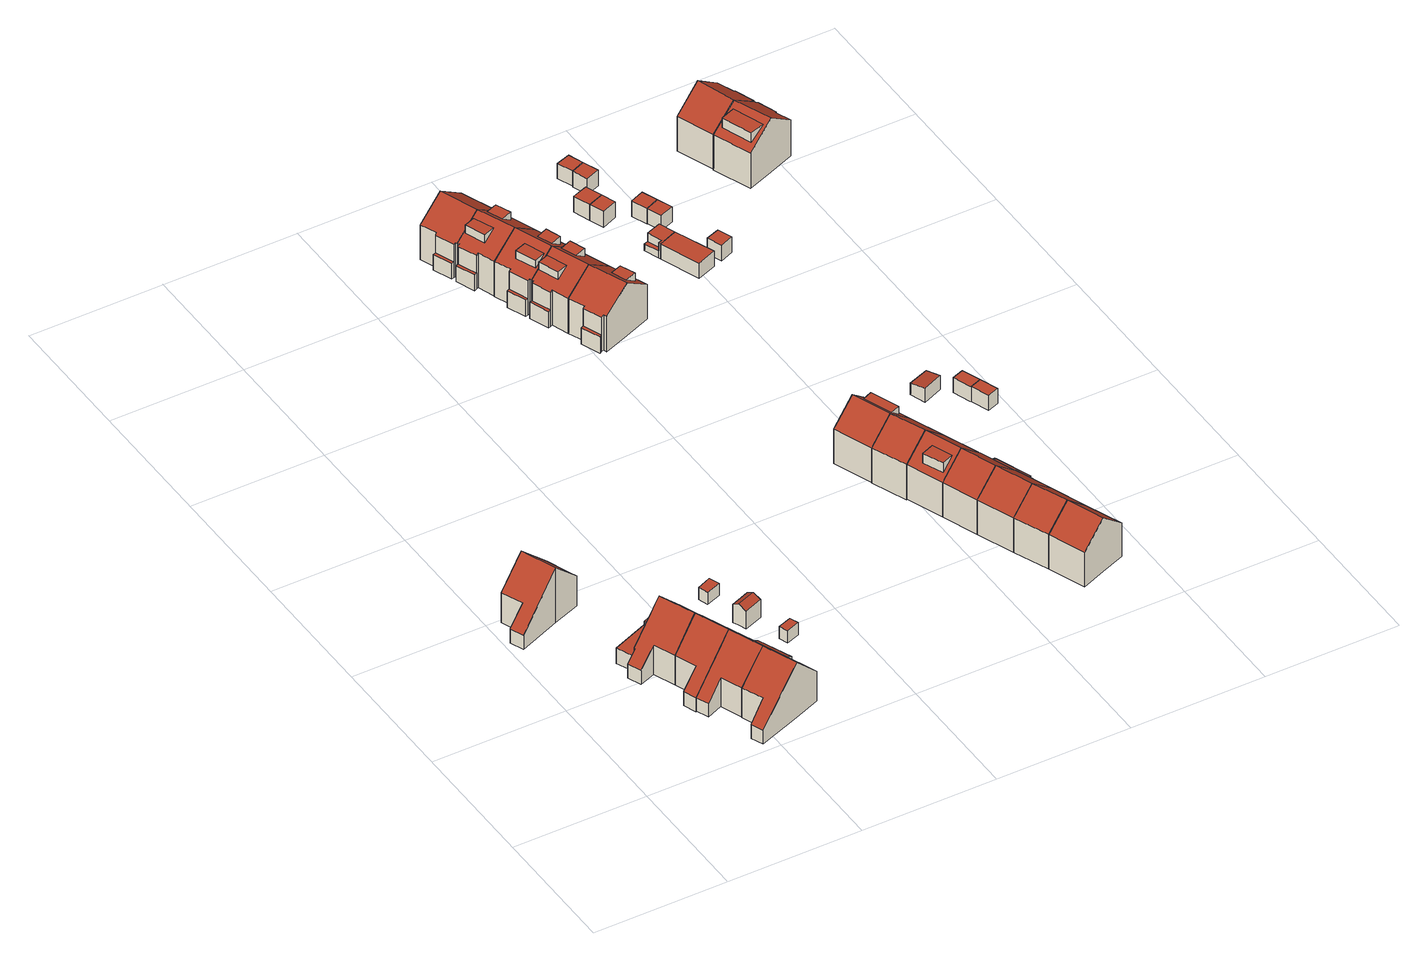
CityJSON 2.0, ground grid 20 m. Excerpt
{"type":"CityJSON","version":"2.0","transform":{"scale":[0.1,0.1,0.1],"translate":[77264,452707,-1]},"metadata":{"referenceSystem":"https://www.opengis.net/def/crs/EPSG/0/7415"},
"CityObjects":{
"building1":{"type":"Building","attributes":{"Volume":369.1,"Dakoppervlakte":82.24,"Muuroppervlakte":192.11,"Vloeroppervlakte":58.83,"hoogte_Z_max_in_m_NAP":9.72,"GEB_DOEL":"woonfunctie","dateOfConstruction":"1988-01-01","measuredHeight":8.99},"geometry":[{"type":"Solid","lod":"2","boundaries":[[[[0,1,2,3,4,5,6,7,8,9,10,11]],[[12,13,14,15,16,17]],[[18,17,16,19,20,21]],[[22,23,24,25]],[[16,4,3,19]],[[19,3,2,20]],[[18,24,10,9,8,12,17]],[[7,13,12,8]],[[7,6,14,13]],[[14,6,5,15]],[[16,15,5,4]],[[22,0,11,23]],[[11,10,24,23]],[[1,0,22,25]],[[21,25,24,18]],[[2,1,25,21,20]]]],"semantics":{"surfaces":[{"type":"GroundSurface"},{"type":"RoofSurface"},{"type":"WallSurface"}],"values":[[0,1,1,1,2,2,2,2,2,2,2,2,2,2,2,2]]}}]},
"building2":{"type":"Building","attributes":{"Volume":455.57,"Dakoppervlakte":113.58,"Muuroppervlakte":211.93,"Vloeroppervlakte":89.1,"hoogte_Z_max_in_m_NAP":9.76,"GEB_DOEL":"woonfunctie","dateOfConstruction":"1988-01-01","measuredHeight":9.07},"geometry":[{"type":"Solid","lod":"2","boundaries":[[[[26,27,28,29,30,31,32,33,34,35,36,37,38,39,40,41,42]],[[43,44,45,46,47,48,49,50]],[[49,51,52,53,54,50]],[[55,56,57,58]],[[59,60,61,62,63,64,65]],[[31,55,51,49,32]],[[53,52,58,28,27]],[[54,53,27,26,64]],[[38,37,44,43,62]],[[37,36,45,44]],[[35,46,45,36]],[[34,33,48,47]],[[49,48,33,32]],[[31,30,56,55]],[[56,30,29,57]],[[58,57,29,28]],[[51,55,58,52]],[[42,65,64,26]],[[41,59,65,42]],[[41,40,60,59]],[[61,60,40,39]],[[62,61,39,38]],[[54,64,63,62,43,50]],[[47,46,35,34]]]],"semantics":{"surfaces":[{"type":"GroundSurface"},{"type":"RoofSurface"},{"type":"WallSurface"}],"values":[[0,1,1,1,1,2,2,2,2,2,2,2,2,2,2,2,2,2,2,2,2,2,2,2]]}}]},
"building3":{"type":"Building","attributes":{"Volume":373.54,"Dakoppervlakte":84.74,"Muuroppervlakte":188.75,"Vloeroppervlakte":61.07,"hoogte_Z_max_in_m_NAP":9.76,"GEB_DOEL":"woonfunctie","dateOfConstruction":"1988-01-01","measuredHeight":9},"geometry":[{"type":"Solid","lod":"2","boundaries":[[[[66,67,68,69,70,71,72,73,74,75,76]],[[77,78,79,80]],[[81,82,79,78]],[[83,77,80,84,85,86]],[[69,84,80,79,71,70]],[[69,68,85,84]],[[86,85,68,67]],[[67,66,83,86]],[[75,74,87,81,78,77,83,66,76]],[[79,82,72,71]],[[82,81,87,74,73,72]]]],"semantics":{"surfaces":[{"type":"GroundSurface"},{"type":"RoofSurface"},{"type":"WallSurface"}],"values":[[0,1,1,1,2,2,2,2,2,2,2]]}}]},
"building4":{"type":"Building","attributes":{"Volume":372.42,"Dakoppervlakte":85.74,"Muuroppervlakte":186.78,"Vloeroppervlakte":61.05,"hoogte_Z_max_in_m_NAP":9.76,"GEB_DOEL":"woonfunctie","dateOfConstruction":"1988-01-01","measuredHeight":9.01},"geometry":[{"type":"Solid","lod":"2","boundaries":[[[[88,89,90,33,32,31,30,91,92,93,94,95]],[[48,96,97,84,80,49]],[[80,79,51,49]],[[98,56,55,99,100,101]],[[79,80,95,94,99]],[[33,90,96,48]],[[96,90,89,97]],[[89,88,84,97]],[[95,80,84,88]],[[94,93,100,99]],[[100,93,92,101]],[[30,56,98,101,92,91]],[[55,56,30,31]],[[79,99,55,51]],[[49,51,55,31,32,33,48]]]],"semantics":{"surfaces":[{"type":"GroundSurface"},{"type":"RoofSurface"},{"type":"WallSurface"}],"values":[[0,1,1,1,2,2,2,2,2,2,2,2,2,2,2]]}}]},
"building5":{"type":"Building","attributes":{"Volume":362.93,"Dakoppervlakte":81.14,"Muuroppervlakte":191.63,"Vloeroppervlakte":57.81,"hoogte_Z_max_in_m_NAP":9.76,"GEB_DOEL":"woonfunctie","dateOfConstruction":"1988-01-01","measuredHeight":9.02},"geometry":[{"type":"Solid","lod":"2","boundaries":[[[[102,103,104,105,106,107,108,109,110,111,112,113,114]],[[115,116,117,78,77,118]],[[83,119,120,121,118,77]],[[87,122,123,124,125]],[[104,83,77,105]],[[104,103,119,83]],[[102,114,121,120]],[[115,118,121,114,113,112]],[[115,112,111,116]],[[111,110,123,117,116]],[[106,105,77,78,122]],[[122,87,107,106]],[[110,109,124,123]],[[87,125,124,109,108,107]],[[117,123,122,78]],[[119,103,102,120]]]],"semantics":{"surfaces":[{"type":"GroundSurface"},{"type":"RoofSurface"},{"type":"WallSurface"}],"values":[[0,1,1,1,2,2,2,2,2,2,2,2,2,2,2,2]]}}]},
"building6":{"type":"Building","attributes":{"Volume":20.35,"Dakoppervlakte":6.94,"Muuroppervlakte":31.5,"Vloeroppervlakte":6.29,"hoogte_Z_max_in_m_NAP":3.26,"GEB_DOEL":"onbekend","dateOfConstruction":"1988-01-01","measuredHeight":3.48},"geometry":[{"type":"Solid","lod":"2","boundaries":[[[[126,127,128,129,130,131]],[[132,133,134,135]],[[136,137,135,134]],[[131,137,136,126]],[[133,132,129,128]],[[127,134,133,128]],[[132,135,137,131,130,129]],[[127,126,136,134]]]],"semantics":{"surfaces":[{"type":"GroundSurface"},{"type":"RoofSurface"},{"type":"WallSurface"}],"values":[[0,1,1,2,2,2,2,2]]}}]},
"building7":{"type":"Building","attributes":{"Volume":6.97,"Dakoppervlakte":3.52,"Muuroppervlakte":15.19,"Vloeroppervlakte":3.52,"hoogte_Z_max_in_m_NAP":1.71,"GEB_DOEL":"onbekend","dateOfConstruction":"1988-01-01","measuredHeight":1.98},"geometry":[{"type":"Solid","lod":"2","boundaries":[[[[138,139,140,141]],[[142,143,144,145]],[[141,142,145,138]],[[141,140,143,142]],[[139,144,143,140]],[[139,138,145,144]]]],"semantics":{"surfaces":[{"type":"GroundSurface"},{"type":"RoofSurface"},{"type":"WallSurface"}],"values":[[0,1,2,2,2,2]]}}]},
"building8":{"type":"Building","attributes":{"Volume":5.58,"Dakoppervlakte":2.88,"Muuroppervlakte":13.44,"Vloeroppervlakte":2.88,"hoogte_Z_max_in_m_NAP":1.69,"GEB_DOEL":"onbekend","dateOfConstruction":"1988-01-01","measuredHeight":1.94},"geometry":[{"type":"Solid","lod":"2","boundaries":[[[[146,147,148,149]],[[150,151,152,153]],[[149,150,153,146]],[[149,148,151,150]],[[152,151,148,147]],[[147,146,153,152]]]],"semantics":{"surfaces":[{"type":"GroundSurface"},{"type":"RoofSurface"},{"type":"WallSurface"}],"values":[[0,1,2,2,2,2]]}}]},
"building9":{"type":"Building","attributes":{"Volume":363.24,"Dakoppervlakte":63.68,"Muuroppervlakte":190.97,"Vloeroppervlakte":52.02,"hoogte_Z_max_in_m_NAP":9.75,"GEB_DOEL":"woonfunctie","dateOfConstruction":"1985-01-01","measuredHeight":8.62},"geometry":[{"type":"Solid","lod":"2","boundaries":[[[[154,155,156,157,158,159,160,161,162,163,164,165]],[[166,167,168,169,170,171,172,173]],[[172,174,175,173]],[[176,177,178,179]],[[157,156,166,173]],[[156,155,167,166]],[[170,169,176,163,162]],[[170,162,161,171]],[[171,161,160,159,174,172]],[[174,159,158,175]],[[173,175,158,157]],[[154,165,178,177]],[[178,165,164,179]],[[176,179,164,163]],[[168,177,176,169]],[[155,154,177,168,167]]]],"semantics":{"surfaces":[{"type":"GroundSurface"},{"type":"RoofSurface"},{"type":"WallSurface"}],"values":[[0,1,1,1,2,2,2,2,2,2,2,2,2,2,2,2]]}}]},
"building10":{"type":"Building","attributes":{"Volume":375.99,"Dakoppervlakte":52.45,"Muuroppervlakte":193.31,"Vloeroppervlakte":52.58,"hoogte_Z_max_in_m_NAP":9.75,"GEB_DOEL":"woonfunctie","dateOfConstruction":"1985-01-01","measuredHeight":8.67},"children":["building10-1","building10-2"],"geometry":[{"type":"Solid","lod":"2","boundaries":[[[[180,181,182,161,160,159,183,184,185,186,187,188]],[[189,190,191,192,193,172,171,194],[195,196,197,198]],[[172,193,199,174],[200,201,202,203]],[[204,205,206,207]],[[182,181,207,189,194]],[[191,186,185,192]],[[192,185,184,183,199,193]],[[183,159,174,199]],[[172,174,159,160]],[[171,161,182,194]],[[180,188,205,204]],[[187,206,205,188]],[[189,207,206,190]],[[204,207,181,180]],[[172,160,161,171]],[[187,186,191,190,206]],[[195,208,209,196]],[[197,209,208,198]],[[209,197,196]],[[195,198,208]],[[203,210,211,200]],[[210,203,202]],[[210,202,201,211]],[[201,200,211]]]],"semantics":{"surfaces":[{"type":"GroundSurface"},{"type":"RoofSurface"},{"type":"WallSurface"}],"values":[[0,1,1,1,2,2,2,2,2,2,2,2,2,2,2,2,1,2,2,2,1,2,2,2]]}}]},
"building10-1":{"type":"BuildingInstallation","attributes":{"relationToConstruction":"outside"},"parents":["building10"],"geometry":[{"type":"MultiSurface","lod":"2","boundaries":[[[195,208,209,196]],[[197,209,208,198]],[[209,197,196]],[[195,198,208]]],"semantics":{"surfaces":[{"type":"RoofSurface"},{"type":"WallSurface"}],"values":[0,1,1,1]}}]},
"building10-2":{"type":"BuildingInstallation","attributes":{"relationToConstruction":"outside"},"parents":["building10"],"geometry":[{"type":"MultiSurface","lod":"2","boundaries":[[[203,210,211,200]],[[210,203,202]],[[210,202,201,211]],[[201,200,211]]],"semantics":{"surfaces":[{"type":"RoofSurface"},{"type":"WallSurface"}],"values":[0,1,1,1]}}]},
"building11":{"type":"Building","attributes":{"Volume":374.83,"Dakoppervlakte":51.73,"Muuroppervlakte":193.72,"Vloeroppervlakte":52.16,"hoogte_Z_max_in_m_NAP":9.75,"GEB_DOEL":"woonfunctie","dateOfConstruction":"1985-01-01","measuredHeight":8.71},"children":["building11-1","building11-2"],"geometry":[{"type":"Solid","lod":"2","boundaries":[[[[212,213,214,215,216,217,218,219,220,221,222,223]],[[224,225,226,227,193,192,228,229],[230,231,232,233]],[[234,199,193,227],[235,236,237,238]],[[239,240,241,242]],[[199,220,219,218,192,193]],[[229,228,217,216,242]],[[225,224,241,213,212]],[[212,223,226,225]],[[227,226,223,222]],[[221,220,199,234]],[[215,214,240,239]],[[213,241,240,214]],[[241,224,229,242]],[[216,215,239,242]],[[222,221,234,227]],[[218,217,228,192]],[[232,231,243,244]],[[243,230,233,244]],[[244,233,232]],[[231,230,243]],[[236,235,245,246]],[[235,238,245]],[[245,238,237,246]],[[246,237,236]]]],"semantics":{"surfaces":[{"type":"GroundSurface"},{"type":"RoofSurface"},{"type":"WallSurface"}],"values":[[0,1,1,1,2,2,2,2,2,2,2,2,2,2,2,2,1,2,2,2,1,2,2,2]]}}]},
"building11-1":{"type":"BuildingInstallation","attributes":{"relationToConstruction":"outside"},"parents":["building11"],"geometry":[{"type":"MultiSurface","lod":"2","boundaries":[[[232,231,243,244]],[[243,230,233,244]],[[244,233,232]],[[231,230,243]]],"semantics":{"surfaces":[{"type":"RoofSurface"},{"type":"WallSurface"}],"values":[0,1,1,1]}}]},
"building11-2":{"type":"BuildingInstallation","attributes":{"relationToConstruction":"outside"},"parents":["building11"],"geometry":[{"type":"MultiSurface","lod":"2","boundaries":[[[236,235,245,246]],[[235,238,245]],[[245,238,237,246]],[[246,237,236]]],"semantics":{"surfaces":[{"type":"RoofSurface"},{"type":"WallSurface"}],"values":[0,1,1,1]}}]},
"building12":{"type":"Building","attributes":{"Volume":376.05,"Dakoppervlakte":52.25,"Muuroppervlakte":194.01,"Vloeroppervlakte":52.36,"hoogte_Z_max_in_m_NAP":9.75,"GEB_DOEL":"woonfunctie","dateOfConstruction":"1985-01-01","measuredHeight":8.71},"children":["building12-1","building12-2"],"geometry":[{"type":"Solid","lod":"2","boundaries":[[[[222,221,247,248,249,250,251,252,253,254,255,223]],[[256,257,258,259,227,226,260,261],[262,263,264,265]],[[266,234,227,259],[267,268,269,270]],[[271,272,273,274]],[[234,221,222,223,226,227]],[[261,260,255,254,273]],[[251,250,257,256,272]],[[249,258,257,250]],[[259,258,249,248]],[[247,221,234,266]],[[274,253,252,271]],[[272,271,252,251]],[[261,273,272,256]],[[254,253,274,273]],[[248,247,266,259]],[[223,255,260,226]],[[262,275,276,263]],[[275,265,264,276]],[[276,264,263]],[[262,265,275]],[[268,267,277,278]],[[267,270,277]],[[277,270,269,278]],[[278,269,268]]]],"semantics":{"surfaces":[{"type":"GroundSurface"},{"type":"RoofSurface"},{"type":"WallSurface"}],"values":[[0,1,1,1,2,2,2,2,2,2,2,2,2,2,2,2,1,2,2,2,1,2,2,2]]}}]},
"building12-1":{"type":"BuildingInstallation","attributes":{"relationToConstruction":"outside"},"parents":["building12"],"geometry":[{"type":"MultiSurface","lod":"2","boundaries":[[[262,275,276,263]],[[275,265,264,276]],[[276,264,263]],[[262,265,275]]],"semantics":{"surfaces":[{"type":"RoofSurface"},{"type":"WallSurface"}],"values":[0,1,1,1]}}]},
"building12-2":{"type":"BuildingInstallation","attributes":{"relationToConstruction":"outside"},"parents":["building12"],"geometry":[{"type":"MultiSurface","lod":"2","boundaries":[[[268,267,277,278]],[[267,270,277]],[[277,270,269,278]],[[278,269,268]]],"semantics":{"surfaces":[{"type":"RoofSurface"},{"type":"WallSurface"}],"values":[0,1,1,1]}}]},
"building13":{"type":"Building","attributes":{"Volume":382.13,"Dakoppervlakte":60.63,"Muuroppervlakte":195.9,"Vloeroppervlakte":53.63,"hoogte_Z_max_in_m_NAP":9.75,"GEB_DOEL":"woonfunctie","dateOfConstruction":"1985-01-01","measuredHeight":8.72},"children":["building13-1"],"geometry":[{"type":"Solid","lod":"2","boundaries":[[[[279,280,249,248,247,281,282,283,284,285,286,287]],[[259,258,288,289,290,291,292,293]],[[293,294,266,259],[295,296,297,298]],[[299,300,301,302]],[[258,249,280,288]],[[291,290,299,285,284]],[[291,284,283,292]],[[292,283,282,281,294,293]],[[294,281,247,266]],[[247,248,259,266]],[[279,287,301,300]],[[287,286,302,301]],[[285,299,302,286]],[[289,300,299,290]],[[259,248,249,258]],[[289,288,280,279,300]],[[296,295,303,304]],[[295,298,303]],[[304,303,298,297]],[[297,296,304]]]],"semantics":{"surfaces":[{"type":"GroundSurface"},{"type":"RoofSurface"},{"type":"WallSurface"}],"values":[[0,1,1,1,2,2,2,2,2,2,2,2,2,2,2,2,1,2,2,2]]}}]},
"building13-1":{"type":"BuildingInstallation","attributes":{"relationToConstruction":"outside"},"parents":["building13"],"geometry":[{"type":"MultiSurface","lod":"2","boundaries":[[[296,295,303,304]],[[295,298,303]],[[304,303,298,297]],[[297,296,304]]],"semantics":{"surfaces":[{"type":"RoofSurface"},{"type":"WallSurface"}],"values":[0,1,1,1]}}]},
"building14":{"type":"Building","attributes":{"Volume":350.9,"Dakoppervlakte":53.48,"Muuroppervlakte":182.48,"Vloeroppervlakte":47.43,"hoogte_Z_max_in_m_NAP":10.02,"GEB_DOEL":"woonfunctie","dateOfConstruction":"1983-01-01","measuredHeight":8.97},"children":["building14-1"],"geometry":[{"type":"Solid","lod":"2","boundaries":[[[[305,306,307,308,309,310]],[[311,312,313,314]],[[311,315,316,312],[317,318,319,320]],[[308,307,314,313]],[[311,314,307,306]],[[315,305,310,316]],[[306,305,315,311]],[[313,312,316,310,309,308]],[[317,320,321,322]],[[321,320,319]],[[322,321,319,318]],[[318,317,322]]]],"semantics":{"surfaces":[{"type":"GroundSurface"},{"type":"RoofSurface"},{"type":"WallSurface"}],"values":[[0,1,1,2,2,2,2,2,1,2,2,2]]}}]},
"building14-1":{"type":"BuildingInstallation","attributes":{"relationToConstruction":"outside"},"parents":["building14"],"geometry":[{"type":"MultiSurface","lod":"2","boundaries":[[[317,320,321,322]],[[321,320,319]],[[322,321,319,318]],[[318,317,322]]],"semantics":{"surfaces":[{"type":"RoofSurface"},{"type":"WallSurface"}],"values":[0,1,1,1]}}]},
"building15":{"type":"Building","attributes":{"Volume":317.33,"Dakoppervlakte":57.08,"Muuroppervlakte":176.75,"Vloeroppervlakte":43.39,"hoogte_Z_max_in_m_NAP":10.02,"GEB_DOEL":"woonfunctie","dateOfConstruction":"1983-01-01","measuredHeight":8.97},"geometry":[{"type":"Solid","lod":"2","boundaries":[[[[323,324,325,326,327,328]],[[311,314,329,330]],[[331,315,311,330]],[[315,331,327,326]],[[324,323,329,314]],[[328,330,329,323]],[[325,324,314,311,315,326]],[[328,327,331,330]]]],"semantics":{"surfaces":[{"type":"GroundSurface"},{"type":"RoofSurface"},{"type":"WallSurface"}],"values":[[0,1,1,2,2,2,2,2]]}}]},
"building16":{"type":"Building","attributes":{"Volume":315.56,"Dakoppervlakte":57.39,"Muuroppervlakte":174.97,"Vloeroppervlakte":43.62,"hoogte_Z_max_in_m_NAP":10.02,"GEB_DOEL":"woonfunctie","dateOfConstruction":"1983-01-01","measuredHeight":8.89},"geometry":[{"type":"Solid","lod":"2","boundaries":[[[[332,333,334,335,336,337]],[[338,339,340,341]],[[342,343,340,339]],[[336,335,338,341]],[[342,333,332,343]],[[337,340,343,332]],[[338,335,334,333,342,339]],[[336,341,340,337]]]],"semantics":{"surfaces":[{"type":"GroundSurface"},{"type":"RoofSurface"},{"type":"WallSurface"}],"values":[[0,1,1,2,2,2,2,2]]}}]},
"building17":{"type":"Building","attributes":{"Volume":336.11,"Dakoppervlakte":52.18,"Muuroppervlakte":198.01,"Vloeroppervlakte":46.04,"hoogte_Z_max_in_m_NAP":10.02,"GEB_DOEL":"woonfunctie","dateOfConstruction":"1983-01-01","measuredHeight":8.92},"children":["building17-1"],"geometry":[{"type":"Solid","lod":"2","boundaries":[[[[344,345,346,347,348,349,350,351,352,353]],[[329,354,355,330],[356,357,358,359]],[[360,361,362,331,330,355]],[[363,364,365,366]],[[362,344,353,331]],[[329,330,331,353,352,351]],[[329,351,350,354]],[[350,349,355,354]],[[347,363,366,348]],[[364,363,347,346]],[[364,346,345,365]],[[360,366,365,361]],[[360,355,349,348,366]],[[344,362,361,365,345]],[[367,358,357,368]],[[368,356,359,367]],[[367,359,358]],[[357,356,368]]]],"semantics":{"surfaces":[{"type":"GroundSurface"},{"type":"RoofSurface"},{"type":"WallSurface"}],"values":[[0,1,1,1,2,2,2,2,2,2,2,2,2,2,1,2,2,2]]}}]},
"building17-1":{"type":"BuildingInstallation","attributes":{"relationToConstruction":"outside"},"parents":["building17"],"geometry":[{"type":"MultiSurface","lod":"2","boundaries":[[[367,358,357,368]],[[368,356,359,367]],[[367,359,358]],[[357,356,368]]],"semantics":{"surfaces":[{"type":"RoofSurface"},{"type":"WallSurface"}],"values":[0,1,1,1]}}]},
"building18":{"type":"Building","attributes":{"Volume":332.73,"Dakoppervlakte":60.46,"Muuroppervlakte":198.73,"Vloeroppervlakte":46.01,"hoogte_Z_max_in_m_NAP":10.02,"GEB_DOEL":"woonfunctie","dateOfConstruction":"1983-01-01","measuredHeight":8.92},"geometry":[{"type":"Solid","lod":"2","boundaries":[[[[369,370,332,337,336,371,372,373,374,375]],[[341,340,376,377]],[[376,340,343,378,379,380]],[[381,382,383,384]],[[337,332,343,340]],[[379,378,370,369,384]],[[380,383,373,372,371,377,376]],[[377,371,336,341]],[[336,337,340,341]],[[375,381,384,369]],[[381,375,374,382]],[[373,383,382,374]],[[379,384,383,380]],[[343,332,370,378]]]],"semantics":{"surfaces":[{"type":"GroundSurface"},{"type":"RoofSurface"},{"type":"WallSurface"}],"values":[[0,1,1,1,2,2,2,2,2,2,2,2,2,2]]}}]},
"building19":{"type":"Building","attributes":{"Volume":326.43,"Dakoppervlakte":59.17,"Muuroppervlakte":177.58,"Vloeroppervlakte":44.97,"hoogte_Z_max_in_m_NAP":10.02,"GEB_DOEL":"woonfunctie","dateOfConstruction":"1983-01-01","measuredHeight":8.92},"geometry":[{"type":"Solid","lod":"2","boundaries":[[[[385,335,334,333,386,387]],[[388,389,339,338]],[[390,342,339,389]],[[388,338,335,385]],[[390,386,333,342]],[[339,342,333,334]],[[390,389,388,385,387,386]],[[334,335,338,339]]]],"semantics":{"surfaces":[{"type":"GroundSurface"},{"type":"RoofSurface"},{"type":"WallSurface"}],"values":[[0,1,1,2,2,2,2,2]]}}]},
"building20":{"type":"Building","attributes":{"Volume":376.23,"Dakoppervlakte":77.32,"Muuroppervlakte":190,"Vloeroppervlakte":62.22,"hoogte_Z_max_in_m_NAP":10.02,"GEB_DOEL":"woonfunctie","dateOfConstruction":"1983-01-01","measuredHeight":8.94},"geometry":[{"type":"Solid","lod":"2","boundaries":[[[[371,350,349,348,347,374,373,372]],[[377,376,355,354]],[[380,360,355,376]],[[383,382,363,366]],[[350,371,377,354]],[[383,380,376,377,371,372,373]],[[355,360,366,348,349]],[[374,382,383,373]],[[382,374,347,363]],[[366,363,347,348]],[[380,383,366,360]],[[349,350,354,355]]]],"semantics":{"surfaces":[{"type":"GroundSurface"},{"type":"RoofSurface"},{"type":"WallSurface"}],"values":[[0,1,1,1,2,2,2,2,2,2,2,2]]}}]},
"building21":{"type":"Building","attributes":{"Volume":16.62,"Dakoppervlakte":6.35,"Muuroppervlakte":26.39,"Vloeroppervlakte":6.35,"hoogte_Z_max_in_m_NAP":3.53,"GEB_DOEL":"onbekend","dateOfConstruction":"1985-01-01","measuredHeight":2.62},"geometry":[{"type":"Solid","lod":"2","boundaries":[[[[391,392,393,394]],[[395,396,397,398]],[[391,394,395,398]],[[395,394,393,396]],[[392,397,396,393]],[[392,391,398,397]]]],"semantics":{"surfaces":[{"type":"GroundSurface"},{"type":"RoofSurface"},{"type":"WallSurface"}],"values":[[0,1,2,2,2,2]]}}]},
"building22":{"type":"Building","attributes":{"Volume":14.14,"Dakoppervlakte":5.45,"Muuroppervlakte":24.25,"Vloeroppervlakte":5.45,"hoogte_Z_max_in_m_NAP":3.53,"GEB_DOEL":"onbekend","dateOfConstruction":"1985-01-01","measuredHeight":2.59},"geometry":[{"type":"Solid","lod":"2","boundaries":[[[[391,394,399,400]],[[398,401,402,395]],[[391,400,401,398]],[[400,399,402,401]],[[402,399,394,395]],[[391,398,395,394]]]],"semantics":{"surfaces":[{"type":"GroundSurface"},{"type":"RoofSurface"},{"type":"WallSurface"}],"values":[[0,1,2,2,2,2]]}}]},
"building23":{"type":"Building","attributes":{"Volume":17.65,"Dakoppervlakte":7.83,"Muuroppervlakte":28.51,"Vloeroppervlakte":7.83,"hoogte_Z_max_in_m_NAP":3.53,"GEB_DOEL":"onbekend","dateOfConstruction":"1985-01-01","measuredHeight":2.54},"geometry":[{"type":"Solid","lod":"2","boundaries":[[[[403,404,405,406,407,408]],[[409,410,411,412,413,414]],[[415,416,417,418]],[[405,404,409,414,416]],[[409,404,403,410]],[[408,411,410,403]],[[408,407,418,412,411]],[[407,406,415,418]],[[416,415,406,405]],[[417,413,412,418]],[[417,416,414,413]]]],"semantics":{"surfaces":[{"type":"GroundSurface"},{"type":"RoofSurface"},{"type":"WallSurface"}],"values":[[0,1,1,2,2,2,2,2,2,2,2]]}}]},
"building24":{"type":"Building","attributes":{"Volume":50.06,"Dakoppervlakte":19.46,"Muuroppervlakte":48.43,"Vloeroppervlakte":19.46,"hoogte_Z_max_in_m_NAP":3.53,"GEB_DOEL":"onbekend","dateOfConstruction":"1985-01-01","measuredHeight":2.57},"geometry":[{"type":"Solid","lod":"2","boundaries":[[[[404,403,419,420]],[[421,410,409,422]],[[404,420,422,409]],[[420,419,421,422]],[[403,410,421,419]],[[403,404,409,410]]]],"semantics":{"surfaces":[{"type":"GroundSurface"},{"type":"RoofSurface"},{"type":"WallSurface"}],"values":[[0,1,2,2,2,2]]}}]},
"building25":{"type":"Building","attributes":{"Volume":16.37,"Dakoppervlakte":7.8,"Muuroppervlakte":23.8,"Vloeroppervlakte":7.73,"hoogte_Z_max_in_m_NAP":3.26,"GEB_DOEL":"onbekend","dateOfConstruction":"1983-01-01","measuredHeight":2.28},"geometry":[{"type":"Solid","lod":"2","boundaries":[[[[423,424,425,426]],[[427,428,429,430]],[[423,426,430,429]],[[430,426,425,427]],[[424,428,427,425]],[[424,423,429,428]]]],"semantics":{"surfaces":[{"type":"GroundSurface"},{"type":"RoofSurface"},{"type":"WallSurface"}],"values":[[0,1,2,2,2,2]]}}]},
"building26":{"type":"Building","attributes":{"Volume":13.26,"Dakoppervlakte":5.15,"Muuroppervlakte":23.39,"Vloeroppervlakte":5.15,"hoogte_Z_max_in_m_NAP":3.53,"GEB_DOEL":"onbekend","dateOfConstruction":"1985-01-01","measuredHeight":2.57},"geometry":[{"type":"Solid","lod":"2","boundaries":[[[[431,432,433,434]],[[435,436,437,438]],[[434,433,437,436]],[[432,438,437,433]],[[431,435,438,432]],[[431,434,436,435]]]],"semantics":{"surfaces":[{"type":"GroundSurface"},{"type":"RoofSurface"},{"type":"WallSurface"}],"values":[[0,1,2,2,2,2]]}}]},
"building27":{"type":"Building","attributes":{"Volume":13.76,"Dakoppervlakte":5.29,"Muuroppervlakte":23.98,"Vloeroppervlakte":5.29,"hoogte_Z_max_in_m_NAP":3.5,"GEB_DOEL":"onbekend","dateOfConstruction":"1985-01-01","measuredHeight":2.6},"geometry":[{"type":"Solid","lod":"2","boundaries":[[[[439,440,441,442]],[[436,443,444,437]],[[439,442,443,436]],[[442,441,444,443]],[[440,437,444,441]],[[439,436,437,440]]]],"semantics":{"surfaces":[{"type":"GroundSurface"},{"type":"RoofSurface"},{"type":"WallSurface"}],"values":[[0,1,2,2,2,2]]}}]},
"building28":{"type":"Building","attributes":{"Volume":13.72,"Dakoppervlakte":5.27,"Muuroppervlakte":23.97,"Vloeroppervlakte":5.27,"hoogte_Z_max_in_m_NAP":3.53,"GEB_DOEL":"onbekend","dateOfConstruction":"1985-01-01","measuredHeight":2.6},"geometry":[{"type":"Solid","lod":"2","boundaries":[[[[445,446,447,448]],[[449,450,451,452]],[[445,448,449,452]],[[448,447,450,449]],[[446,451,450,447]],[[446,445,452,451]]]],"semantics":{"surfaces":[{"type":"GroundSurface"},{"type":"RoofSurface"},{"type":"WallSurface"}],"values":[[0,1,2,2,2,2]]}}]},
"building29":{"type":"Building","attributes":{"Volume":13.27,"Dakoppervlakte":5.17,"Muuroppervlakte":23.37,"Vloeroppervlakte":5.17,"hoogte_Z_max_in_m_NAP":3.53,"GEB_DOEL":"onbekend","dateOfConstruction":"1985-01-01","measuredHeight":2.57},"geometry":[{"type":"Solid","lod":"2","boundaries":[[[[453,454,455,456]],[[457,449,452,458]],[[453,456,458,452]],[[456,455,457,458]],[[457,455,454,449]],[[454,453,452,449]]]],"semantics":{"surfaces":[{"type":"GroundSurface"},{"type":"RoofSurface"},{"type":"WallSurface"}],"values":[[0,1,2,2,2,2]]}}]},
"building30":{"type":"Building","attributes":{"Volume":13.15,"Dakoppervlakte":5.05,"Muuroppervlakte":23.42,"Vloeroppervlakte":5.05,"hoogte_Z_max_in_m_NAP":3.53,"GEB_DOEL":"onbekend","dateOfConstruction":"1985-01-01","measuredHeight":2.6},"geometry":[{"type":"Solid","lod":"2","boundaries":[[[[459,460,461,462]],[[463,464,465,466]],[[459,462,464,463]],[[462,461,465,464]],[[465,461,460,466]],[[459,463,466,460]]]],"semantics":{"surfaces":[{"type":"GroundSurface"},{"type":"RoofSurface"},{"type":"WallSurface"}],"values":[[0,1,2,2,2,2]]}}]},
"building31":{"type":"Building","attributes":{"Volume":13.37,"Dakoppervlakte":5.32,"Muuroppervlakte":23.83,"Vloeroppervlakte":5.32,"hoogte_Z_max_in_m_NAP":3.49,"GEB_DOEL":"onbekend","dateOfConstruction":"1983-01-01","measuredHeight":2.51},"geometry":[{"type":"Solid","lod":"2","boundaries":[[[[467,468,469,470,471]],[[472,473,474,475,476]],[[467,471,472,476]],[[470,473,472,471]],[[475,474,473,470,469,468]],[[468,467,476,475]]]],"semantics":{"surfaces":[{"type":"GroundSurface"},{"type":"RoofSurface"},{"type":"WallSurface"}],"values":[[0,1,2,2,2,2]]}}]},
"building32":{"type":"Building","attributes":{"Volume":13,"Dakoppervlakte":5.24,"Muuroppervlakte":23.32,"Vloeroppervlakte":5.24,"hoogte_Z_max_in_m_NAP":3.49,"GEB_DOEL":"onbekend","dateOfConstruction":"1983-01-01","measuredHeight":2.48},"geometry":[{"type":"Solid","lod":"2","boundaries":[[[[468,467,477,478]],[[479,476,475,480]],[[468,478,480,475]],[[478,477,479,480]],[[467,476,479,477]],[[468,475,476,467]]]],"semantics":{"surfaces":[{"type":"GroundSurface"},{"type":"RoofSurface"},{"type":"WallSurface"}],"values":[[0,1,2,2,2,2]]}}]},
"building33":{"type":"Building","attributes":{"Volume":372.93,"Dakoppervlakte":63.98,"Muuroppervlakte":195.74,"Vloeroppervlakte":52.36,"hoogte_Z_max_in_m_NAP":9.85,"GEB_DOEL":"woonfunctie","dateOfConstruction":"1985-01-01","measuredHeight":8.75},"geometry":[{"type":"Solid","lod":"2","boundaries":[[[[481,482,483,484,485,486,487,488,489,490,491,492]],[[493,494,495,496]],[[497,498,499,500,501,502,494,493]],[[503,504,505,506]],[[493,486,485,497]],[[497,485,484,498]],[[492,491,501,500,506]],[[491,490,502,501]],[[502,490,489,488,495,494]],[[495,488,487,496]],[[493,496,487,486]],[[483,482,504,503]],[[504,482,481,505]],[[505,481,492,506]],[[499,503,506,500]],[[484,483,503,499,498]]]],"semantics":{"surfaces":[{"type":"GroundSurface"},{"type":"RoofSurface"},{"type":"WallSurface"}],"values":[[0,1,1,1,2,2,2,2,2,2,2,2,2,2,2,2]]}}]},
"building34":{"type":"Building","attributes":{"Volume":387.18,"Dakoppervlakte":50.93,"Muuroppervlakte":198.21,"Vloeroppervlakte":52.62,"hoogte_Z_max_in_m_NAP":9.85,"GEB_DOEL":"woonfunctie","dateOfConstruction":"1985-01-01","measuredHeight":8.82},"children":["building34-1"],"geometry":[{"type":"Solid","lod":"2","boundaries":[[[[507,508,509,510,511,512,513,514,515,516,517,518]],[[519,493,496,520],[521,522,523,524]],[[497,493,519,525,526,527,528,529]],[[530,531,532,533]],[[515,514,520,496]],[[525,512,511,526]],[[527,526,511,510,533]],[[507,518,529,528,532]],[[529,518,517,497]],[[517,516,493,497]],[[510,509,530,533]],[[530,509,508,531]],[[507,532,531,508]],[[527,533,532,528]],[[516,515,496,493]],[[525,519,520,514,513,512]],[[521,524,534,535]],[[522,535,534,523]],[[522,521,535]],[[534,524,523]]]],"semantics":{"surfaces":[{"type":"GroundSurface"},{"type":"RoofSurface"},{"type":"WallSurface"}],"values":[[0,1,1,1,2,2,2,2,2,2,2,2,2,2,2,2,1,2,2,2]]}}]},
"building34-1":{"type":"BuildingInstallation","attributes":{"relationToConstruction":"outside"},"parents":["building34"],"geometry":[{"type":"MultiSurface","lod":"2","boundaries":[[[521,524,534,535]],[[522,535,534,523]],[[522,521,535]],[[534,524,523]]],"semantics":{"surfaces":[{"type":"RoofSurface"},{"type":"WallSurface"}],"values":[0,1,1,1]}}]}
},
"vertices":[
[122,393,17],[114,390,17],[105,386,17],[114,364,17],[74,349,17],[11,324,17],[3,344,17],[27,353,17],[14,385,17],[54,401,17],[103,420,17],[110,423,17],[14,385,66],[27,353,66],[3,344,40],[11,324,40],[74,349,107],[54,401,107],[103,420,56],[114,364,66],[105,386,66],[114,390,56],[122,393,44],[110,423,45],[103,420,52],[114,390,51],
[198,248,17],[208,223,17],[217,226,17],[225,229,17],[236,201,17],[228,198,17],[179,179,17],[140,163,17],[127,195,17],[103,186,17],[95,206,17],[109,211,17],[109,213,17],[98,239,17],[158,263,17],[156,267,17],[185,279,17],[109,213,56],[109,211,56],[95,206,40],[103,186,40],[127,195,66],[140,163,66],[179,179,108],[158,232,108],[228,198,55],[217,226,55],[208,223,64],[198,248,65],[228,198,52],[236,201,44],[225,229,44],[217,226,52],[156,267,42],[158,263,42],[98,239,42],[109,213,42],[158,232,42],[198,248,42],[185,279,42],
[179,63,18],[167,95,18],[143,85,18],[135,103,18],[199,128,18],[248,148,18],[256,151,18],[275,103,18],[276,101,18],[268,98,18],[219,78,18],[219,78,108],[268,98,55],[248,148,55],[199,128,108],[276,101,50],[256,151,50],[179,63,66],[135,103,40],[143,85,40],[167,95,66],[276,101,44],
[135,103,17],[128,122,17],[152,131,17],[237,199,17],[248,170,17],[256,151,17],[248,148,17],[199,128,17],[152,131,66],[128,122,40],[237,199,44],[248,148,52],[256,151,44],[248,170,44],
[168,21,17],[192,31,17],[179,63,17],[219,78,17],[268,98,17],[276,101,17],[277,98,17],[288,71,17],[280,67,17],[270,63,17],[278,42,17],[239,27,17],[175,3,17],[278,42,66],[270,63,66],[280,67,55],[239,27,108],[192,31,66],[168,21,40],[175,3,40],[268,98,52],[280,67,52],[288,71,44],[277,98,44],
[301,253,8],[305,244,8],[309,233,8],[281,222,8],[277,234,8],[273,242,8],[281,222,37],[309,233,37],[305,244,43],[277,234,43],[301,253,38],[273,242,38],
[281,314,7],[287,299,7],[265,291,7],[260,305,7],[260,305,27],[265,291,27],[287,299,27],[281,314,27],
[328,192,7],[333,179,7],[313,172,7],[308,185,7],[308,185,27],[313,172,27],[333,179,27],[328,192,27],
[306,1034,21],[308,1036,21],[299,1060,21],[338,1075,21],[377,1089,21],[399,1034,21],[359,1019,21],[320,1004,21],[319,1007,21],[317,1006,21],[313,1005,21],[302,1033,21],[299,1060,78],[308,1036,78],[306,1034,76],[317,1006,76],[319,1007,78],[320,1004,78],[359,1019,107],[338,1075,107],[399,1034,77],[377,1089,77],[317,1006,47],[306,1034,47],[302,1033,47],[313,1005,47],
[315,998,21],[319,1000,21],[322,1001,21],[420,978,21],[381,963,21],[342,948,21],[333,973,21],[330,972,21],[326,970,21],[319,1000,76],[330,972,76],[333,973,78],[342,948,78],[381,963,107],[322,1001,78],[350,1013,100],[362,983,100],[345,977,87],[334,1007,87],[420,978,77],[373,1017,99],[389,1023,86],[398,1001,86],[382,994,99],[315,998,47],[326,970,47],[330,972,47],[319,1000,47],[334,1007,100],[345,977,100],[398,1001,99],[389,1023,99],
[363,895,20],[360,894,20],[356,893,20],[345,921,20],[349,923,20],[352,924,20],[342,948,20],[381,963,20],[420,978,20],[442,922,20],[403,907,20],[364,892,20],[360,894,76],[363,895,78],[364,892,78],[403,907,107],[352,924,78],[349,923,76],[363,930,87],[380,936,100],[391,906,100],[375,900,87],[442,922,77],[411,919,99],[402,941,99],[419,948,86],[427,926,86],[345,921,47],[356,893,47],[360,894,47],[349,923,47],[363,930,100],[375,900,100],[427,926,99],[419,948,99],
[464,866,20],[424,851,20],[385,836,20],[376,861,20],[373,860,20],[369,858,20],[358,887,20],[362,888,20],[365,889,20],[373,860,76],[376,861,78],[385,836,78],[424,851,107],[365,889,78],[362,888,76],[393,902,99],[404,872,99],[388,866,87],[377,896,87],[464,866,77],[425,883,99],[416,905,99],[433,912,86],[441,889,86],[369,858,47],[373,860,47],[362,888,47],[358,887,47],[377,896,99],[388,866,99],[441,889,99],[433,912,99],
[392,811,20],[395,812,20],[486,809,20],[447,794,20],[408,779,20],[406,784,20],[403,783,20],[399,781,20],[388,809,20],[395,812,78],[392,811,76],[403,783,76],[406,784,78],[408,779,78],[447,794,107],[486,809,77],[454,808,99],[446,830,99],[462,836,86],[471,814,86],[403,783,47],[392,811,47],[388,809,47],[399,781,47],[471,814,99],[462,836,99],
[635,407,21],[598,393,21],[562,379,21],[540,436,21],[576,450,21],[613,464,21],[598,393,110],[576,450,110],[540,436,78],[562,379,78],[635,407,77],[613,464,77],[592,448,98],[606,454,85],[622,412,85],[608,406,98],[622,412,98],[606,454,98],
[583,327,20],[562,379,20],[598,393,20],[635,407,20],[655,355,20],[619,341,20],[583,327,78],[619,341,110],[655,355,77],
[718,193,21],[738,141,21],[702,127,21],[666,113,21],[645,165,21],[681,179,21],[666,113,78],[702,127,110],[681,179,110],[645,165,78],[738,141,76],[718,193,77],
[675,303,21],[676,303,21],[706,314,21],[707,312,21],[677,301,21],[640,287,21],[604,273,21],[583,327,21],[619,341,21],[655,355,21],[604,273,78],[640,287,110],[598,312,85],[616,319,101],[628,289,101],[610,282,85],[677,301,76],[676,303,76],[675,303,77],[707,312,46],[706,314,46],[676,303,57],[677,301,57],[610,282,101],[598,312,101],
[698,247,21],[697,247,21],[624,220,21],[660,234,21],[697,248,21],[727,260,21],[727,259,21],[660,234,110],[624,220,78],[697,247,77],[698,247,76],[697,248,76],[727,259,46],[727,260,46],[697,248,57],[698,247,57],
[687,59,21],[759,87,21],[723,73,21],[687,59,78],[723,73,110],[759,87,76],
[526,1018,19],[517,1043,19],[540,1051,19],[549,1027,19],[549,1027,45],[540,1051,45],[517,1043,45],[526,1018,45],
[557,1006,19],[534,997,19],[534,997,45],[557,1006,45],
[591,915,20],[563,904,20],[562,907,20],[554,929,20],[560,931,20],[582,939,20],[563,904,45],[591,915,45],[582,939,45],[560,931,45],[568,909,45],[562,907,45],[554,929,31],[562,907,31],[568,909,31],[560,931,31],
[614,856,20],[585,845,20],[614,856,45],[585,845,45],
[726,517,20],[734,495,20],[704,483,20],[696,506,20],[704,483,43],[734,495,43],[726,517,39],[696,506,39],
[533,1110,20],[554,1117,20],[562,1095,20],[542,1087,20],[533,1110,45],[542,1087,45],[562,1095,45],[554,1117,45],
[542,1087,19],[562,1095,19],[571,1072,19],[550,1064,19],[550,1064,45],[571,1072,45],
[585,974,19],[576,997,19],[596,1005,19],[605,982,19],[605,982,45],[596,1005,45],[576,997,45],[585,974,45],
[585,974,20],[605,982,20],[614,960,20],[593,952,20],[614,960,45],[593,952,45],
[620,883,19],[640,890,19],[648,869,19],[628,861,19],[620,883,45],[628,861,45],[648,869,45],[640,890,45],
[772,460,20],[755,454,20],[754,455,20],[745,481,20],[762,487,20],[762,487,45],[745,481,45],[754,455,45],[755,454,45],[772,460,45],
[782,433,20],[765,427,20],[782,433,45],[765,427,45],
[786,1086,21],[797,1058,21],[793,1056,21],[790,1055,21],[791,1052,21],[752,1037,21],[713,1023,21],[692,1078,21],[732,1094,21],[770,1108,21],[780,1084,21],[783,1085,21],[752,1037,109],[732,1094,109],[692,1078,78],[713,1023,78],[791,1052,79],[790,1055,79],[793,1056,77],[783,1085,77],[780,1084,79],[770,1108,79],[793,1056,47],[797,1058,47],[786,1086,47],[783,1085,47],
[796,1050,20],[799,1051,20],[810,1023,20],[806,1022,20],[803,1020,20],[812,996,20],[774,981,20],[734,966,20],[713,1023,20],[752,1037,20],[791,1052,20],[793,1049,20],[774,981,109],[734,966,78],[763,983,102],[741,976,86],[725,1021,86],[746,1029,102],[812,996,79],[803,1020,79],[806,1022,77],[796,1050,77],[793,1049,79],[810,1023,47],[799,1051,47],[796,1050,47],[806,1022,47],[725,1021,102],[741,976,102]
]}
